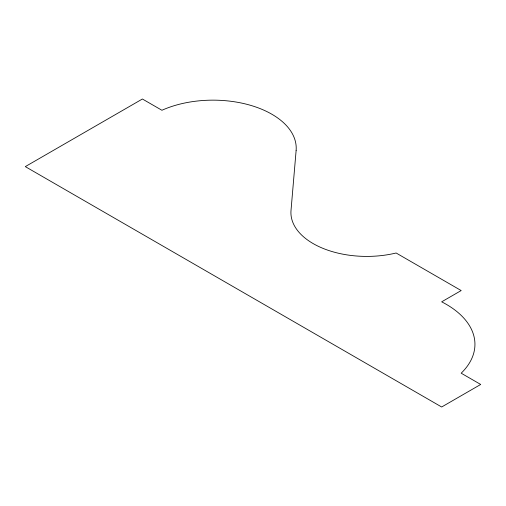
<?xml version="1.0" encoding="UTF-8"?>
<svg xmlns="http://www.w3.org/2000/svg" width="506" height="506" viewBox="0 0 506 506"><rect width="100%" height="100%" fill="white"/><g stroke="black" fill="none" stroke-linecap="round" stroke-linejoin="round"><path stroke-width="0.76" d="M296.118 150.554L291.013 210.464A75.862 43.794 0 0 0 396.128 253L461.181 290.558L441.668 301.829A97.943 56.545 0 0 1 461.181 373.194L480.7 384.459L441.668 406.995L25.3 166.613L142.401 99.005L161.92 110.27A83.212 48.045 0 0 1 251.387 105.571A83.212 48.045 0 0 1 296.118 150.554"/></g></svg>
